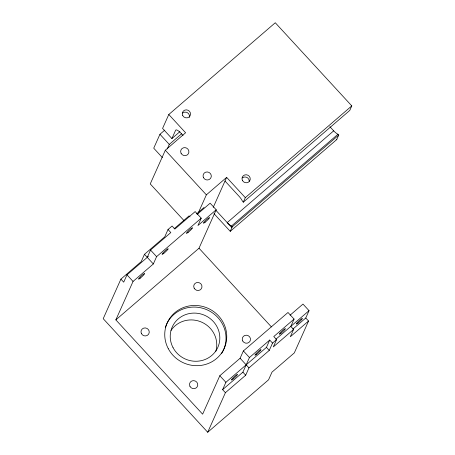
<?xml version="1.0" encoding="UTF-8"?>
<svg xmlns="http://www.w3.org/2000/svg" width="455" height="455" viewBox="0 0 455 455"><rect width="100%" height="100%" fill="white"/><g stroke="black" fill="none" stroke-linecap="round" stroke-linejoin="round"><path stroke-width="0.68" d="M164.755 130.136L159.955 134.276L153.733 148.188L162.367 157.578M225.009 181.033L239.006 196.242A7.166 1.888 49.2 0 1 242.339 200.945L243.277 202.196L349.759 110.44L351.789 105.896L275.275 22.75L168.799 114.506L162.577 128.418L171.905 138.559L179.913 131.66M168.799 114.506L185.594 132.758L165.313 150.235L150.247 183.917L184.138 220.749M167.258 148.95L169.283 144.417L181.562 133.838M171.905 138.559L175.675 130.136A7.166 1.888 49.2 0 1 181.158 133.378L183.024 135.402M197.254 214.288L210.136 203.186L216.199 209.778L197.948 225.509L201.224 218.184L195.161 211.592L174.879 229.07L172.081 226.027L168.02 229.525L164.744 236.845L144.463 254.322L141.186 261.648L120.905 279.125L103.211 318.688L207.713 432.25L268.558 379.817L271.999 372.127L294.311 352.904L308.564 321.031L305.766 317.994L309.042 310.668L302.979 304.076L290.091 315.178M148.33 256.444L126.985 274.843L123.709 282.168L120.905 279.125M308.564 321.031L290.313 336.763L293.589 329.437L290.79 326.4L294.066 319.074L287.998 312.483L243.38 350.936L240.103 358.256L219.822 375.733L202.629 414.175L115.849 319.876L133.048 281.435L153.329 263.957L156.605 256.637L201.224 218.184M147.266 257.365L150.537 250.045L170.818 232.568L168.02 229.525M198.255 212.986L206.365 194.848L226.647 177.37L245.313 197.652L243.277 202.196M213.219 207.395L226.647 177.37M115.849 319.876L199.006 248.225L216.199 209.778M213.975 213.657L230.241 231.333L232.277 226.789L338.753 135.038L337.678 134.094A7.166 1.888 49.2 0 1 333.691 130.847L329.869 126.695M225.413 392.688L222.614 389.645L225.89 382.325L266.454 347.37L269.73 340.05L272.528 343.087L269.252 350.413L248.97 367.89L245.694 375.21L225.413 392.688L207.713 432.25M336.637 139.765L338.753 135.038M222.614 389.645L242.896 372.167L249.448 357.522L269.73 340.05M294.066 319.074L273.785 336.552L276.583 339.595L273.307 346.915L293.589 329.437M174.14 228.751L189.087 215.875L190.019 216.887M196.543 213.947L204.062 207.469M245.313 197.652L351.789 105.896M333.691 130.847L227.216 222.603A7.166 1.888 49.2 0 0 231.197 225.845L232.277 226.789M231.532 225.981L338.008 134.225M230.241 231.333L336.723 139.583M275.844 339.276L309.042 310.668M272.528 343.087L276.583 339.595M292.884 329.096L305.766 317.994M159.955 134.276L169.283 144.417M165.313 150.235L206.365 194.848M216.017 210.438L231.879 227.671M199.006 248.225L271.407 326.906M266.454 347.37L269.252 350.413M150.537 250.045L156.605 256.637M243.38 350.936L249.448 357.522M144.463 254.322L153.329 263.957M240.103 358.256L248.97 367.89M242.896 372.167L245.694 375.21M126.985 274.843L133.048 281.435M219.822 375.733L225.89 382.325M171.023 330.449A24.98 23.91 24.1 0 1 202.083 322.339A24.98 23.91 24.1 0 1 215.846 351.288M242.339 177.928A4.163 3.987 24.1 0 1 249.266 181.266M182.62 113.033A4.163 3.987 24.1 0 1 189.365 117.396M165.432 327.253A31.224 29.893 24.1 0 1 207.736 310.128A31.224 29.893 24.1 0 1 221.591 353.535M189.974 386.397A4.163 3.987 24.1 0 0 197.129 386.915A4.163 3.987 24.1 0 0 193.813 380.647A4.163 3.987 24.1 0 0 189.974 386.397M173.048 347.648A24.98 23.91 24.1 0 0 215.971 350.737A24.98 23.91 24.1 0 0 196.054 313.154A24.98 23.91 24.1 0 0 173.048 347.648M233.131 378.987A4.163 0.495 -42.6 0 0 237.459 374.431A4.163 0.495 -42.6 0 0 232.59 378.327A4.163 0.495 -42.6 0 0 233.131 378.987M140.288 278.096A4.163 0.495 -42.6 0 0 144.616 273.54A4.163 0.495 -42.6 0 0 139.748 277.436A4.163 0.495 -42.6 0 0 140.288 278.096M205.188 222.171A4.163 0.495 -42.6 0 0 209.516 217.615A4.163 0.495 -42.6 0 0 204.648 221.505A4.163 0.495 -42.6 0 0 205.188 222.171M256.688 354.189A4.163 0.495 -42.6 0 0 261.016 349.633A4.163 0.495 -42.6 0 0 256.142 353.524A4.163 0.495 -42.6 0 0 256.688 354.189M281.025 333.214A4.163 0.495 -42.6 0 0 285.353 328.658A4.163 0.495 -42.6 0 0 280.485 332.554A4.163 0.495 -42.6 0 0 281.025 333.214M298.031 323.061A4.163 0.495 -42.6 0 0 302.359 318.506A4.163 0.495 -42.6 0 0 297.49 322.396A4.163 0.495 -42.6 0 0 298.031 323.061M188.182 232.323A4.163 0.495 -42.6 0 0 192.511 227.767A4.163 0.495 -42.6 0 0 187.642 231.663A4.163 0.495 -42.6 0 0 188.182 232.323M163.845 253.298A4.163 0.495 -42.6 0 0 168.174 248.743A4.163 0.495 -42.6 0 0 163.305 252.633A4.163 0.495 -42.6 0 0 163.845 253.298M182.745 115.615A4.163 3.987 24.1 0 0 189.9 116.127A4.163 3.987 24.1 0 0 186.578 109.865A4.163 3.987 24.1 0 0 182.745 115.615M181.118 153.381A4.163 3.987 24.1 0 0 188.273 153.892A4.163 3.987 24.1 0 0 184.957 147.63A4.163 3.987 24.1 0 0 181.118 153.381M203.516 177.712A4.163 3.987 24.1 0 0 210.671 178.229A4.163 3.987 24.1 0 0 207.349 171.962A4.163 3.987 24.1 0 0 203.516 177.712M242.458 180.516A4.163 3.987 24.1 0 0 249.613 181.033A4.163 3.987 24.1 0 0 246.292 174.765A4.163 3.987 24.1 0 0 242.458 180.516M242.708 340.96A4.163 3.987 24.1 0 0 249.863 341.472A4.163 3.987 24.1 0 0 246.542 335.21A4.163 3.987 24.1 0 0 242.708 340.96M168.27 348.655A31.224 29.893 24.1 0 0 221.932 352.517A31.224 29.893 24.1 0 0 197.032 305.533A31.224 29.893 24.1 0 0 168.27 348.655M194.188 288.231A4.163 3.987 24.1 0 0 201.343 288.749A4.163 3.987 24.1 0 0 198.022 282.481A4.163 3.987 24.1 0 0 194.188 288.231M141.454 333.669A4.163 3.987 24.1 0 0 148.609 334.186A4.163 3.987 24.1 0 0 145.293 327.924A4.163 3.987 24.1 0 0 141.454 333.669"/></g></svg>
